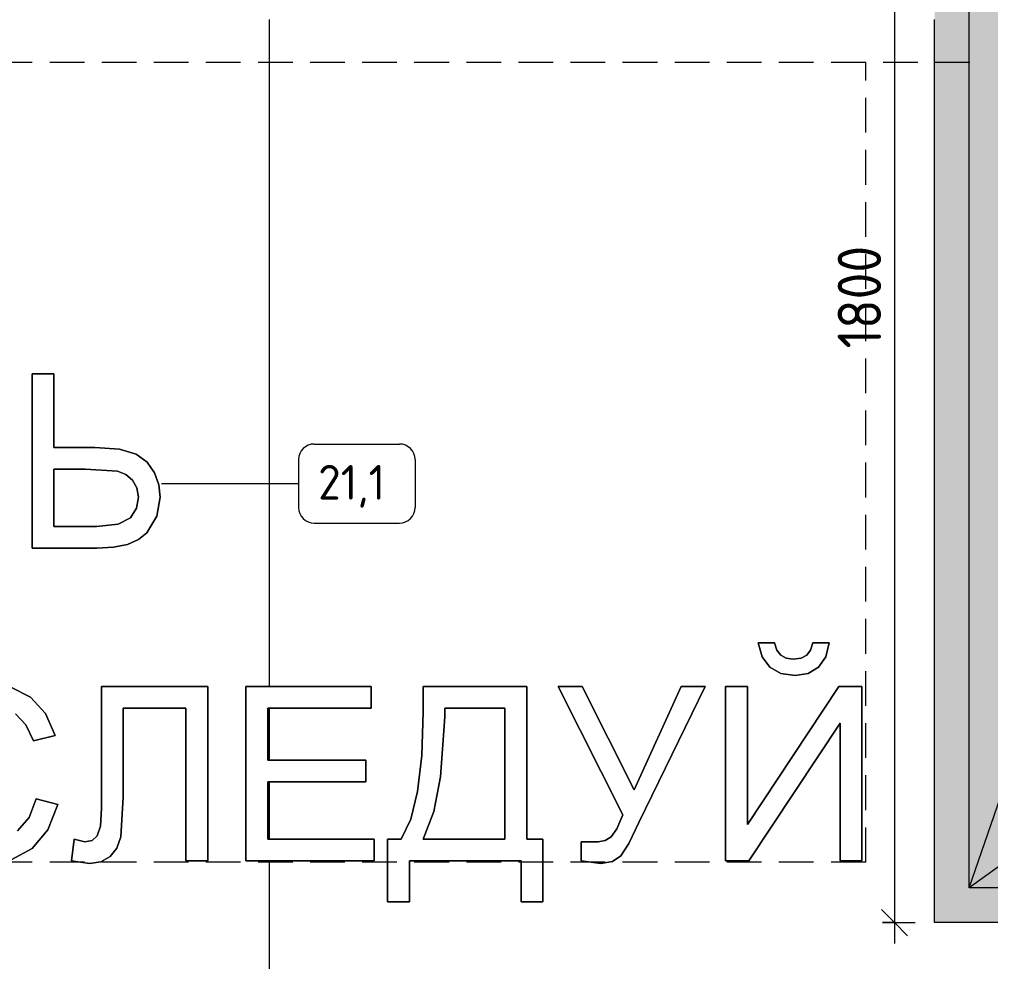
# Model space of a CAD drawing. Header units: millimetres. Extents: x 855 to 77750, y -1987 to 27400.
# Drawn here: x 68136 to 69534, y 4944 to 6300 of the extents above; entities that cross this region are included whole.
import ezdxf

# ---------------------------------------------------------------- set-up
doc = ezdxf.new("R2010")
doc.units = ezdxf.units.MM
doc.linetypes.add('ADSK_Штрих_ш2 п1', pattern=[75, 50, -25])
for name, color, linetype, lineweight in [('A-ANNO-DIMS', 7, 'Continuous', 9), ('A-ANNO-DIMS-25', 7, 'Continuous', 9), ('A-DETL-1', 7, 'ADSK_Штрих_ш2 п1', 9), ('A-GLAZ', 7, 'Continuous', 9), ('A-WALL-PATT', 7, 'Continuous', 9), ('I-FURN', 7, 'Continuous', 9), ('I-FURN-IDEN', 7, 'Continuous', 9), ('I-WALL', 7, 'Continuous', 9)]:
    doc.layers.add(name, color=color, linetype=linetype, lineweight=lineweight)
doc.layers.add('I-FURN-24', color=7, linetype='Continuous', lineweight=9, true_color=0x4d4d4d)
doc.styles.add('GOST Common_6', font='GOST_Common.ttf', dxfattribs={"height": 50})
doc.styles.add('ISOCPEUR_2', font='isocpeur.ttf', dxfattribs={"width": 0.9, "height": 62.5})
doc.dimstyles.new('ISO-2_5_0_9К_БОЛЬШОЙ_1', dxfattribs={"dimscale": 304.8, "dimtxt": 62.248823, "dimasz": 0.123031, "dimexe": 0.098425, "dimexo": 0.246063, "dimgap": 0, "dimtad": 1, "dimdec": 0, "dimrnd": 10, "dimzin": 0, "dimdsep": 46, "dimtxsty": 'ISOCPEUR_2', "dimblk1": 'OBLIQUE', "dimblk2": 'OBLIQUE', "dimsah": 1, "dimcen": 0.09, "dimdle": 0.098425, "dimazin": 0, "dimtfac": 1, "dimtdec": 4, "dimtix": 1, "dimtmove": 0, "dimatfit": 3, "dimfxl": 1, "dimtvp": 1, "dimtolj": 1, "dimtzin": 0, "dimarcsym": 2})

# ---------------------------------------------------------------- blocks, each defined once
blk = doc.blocks.new('120_Окно_СКБ_2Ст - 120_Окно_СКБ_2Ст 2100х1800 _мал створка справа_-24235684-Развертка 1_04-3')
at = {"layer": 'A-GLAZ'}
h = blk.add_hatch(color=256, dxfattribs=at)
h.paths.add_polyline_path([(-23500, 5000), (-21400, 5000), (-21400, 6800), (-23075, 6800), (-23075, 6750), (-22280, 6750), (-22280, 5050), (-23450, 5050.1), (-23450, 6704), (-23500, 6704), (-23500, 5050.1)])
h.paths.add_polyline_path([(-21896.2, 5050), (-22250, 5050.1), (-22250, 5880), (-21450, 5880), (-21450, 5050), (-21720.1, 5050)])
h.paths.add_polyline_path([(-21475.7, 5930), (-22230, 5930), (-22230, 6730), (-21470, 6730), (-21470, 5930)])
h.paths.add_polyline_path([(-23450, 6730), (-23450, 6750), (-23385, 6750), (-23385, 6800), (-23500, 6800), (-23500, 6730), (-23466.4, 6730)])
h.paths.add_polyline_path([(-23305.2, 6750), (-23085, 6750), (-23085.1, 6800), (-23375, 6800), (-23375, 6750), (-23349.2, 6750)])
h = blk.add_hatch(color=256, dxfattribs=at)
h.paths.add_polyline_path([(-22280, 5050), (-22280, 6750), (-23075, 6750), (-23075, 6730), (-22490, 6730), (-22490, 6704), (-23450, 6704), (-23450, 5050), (-22350, 5050)])
h.paths.add_polyline_path([(-22776.8, 5120), (-23380, 5120), (-23380, 6680), (-22350, 6680), (-22350, 5120), (-22600.7, 5120)])
h.paths.add_polyline_path([(-22308, 5790.5), (-22324, 5790.8), (-22324.9, 5791.3), (-22325, 5791.6), (-22326.2, 5873.8), (-22327.1, 5875), (-22328.5, 5878.4), (-22329, 5882), (-22329, 5918), (-22328.5, 5921.6), (-22327.1, 5925), (-22324.9, 5927.9), (-22322, 5930.1), (-22317.9, 5931.6), (-22314.5, 5931.9), (-22311.4, 5931.5), (-22308, 5930.1), (-22305.1, 5927.9), (-22302.9, 5925), (-22301.5, 5921.6), (-22301, 5918), (-22301, 5882), (-22301.5, 5878.4), (-22302.9, 5875), (-22303.9, 5873.6), (-22304.3, 5850.4), (-22305.1, 5791.3), (-22306.1, 5790.7), (-22307.2, 5790.5)])
h.paths.add_polyline_path([(-23433.6, 6730), (-23385, 6730), (-23385, 6750), (-23450, 6750), (-23450, 6730), (-23437.3, 6730)])
h.paths.add_polyline_path([(-23122.9, 6730), (-23085, 6730), (-23085.1, 6750), (-23375, 6750), (-23375, 6730), (-23123.6, 6730)])
for p, q in [((-23450, 5050), (-23450, 6704)), ((-23450, 5050), (-22880.8, 6704)), ((-23500, 5000), (-23500, 6300)), ((-22325.9, 5866.6), (-23450, 5050)), ((-22280, 5050), (-23450, 5050)), ((-21859, 5000), (-23500, 5000))]:
    blk.add_line(p, q, dxfattribs=at)
blk = doc.blocks.new('Надпись в вестибюле - Надпись в вестибюле-30816215-Развертка 1_04-3')
at = {"layer": 'I-FURN'}
for p, q in [((-24799.3, 5790), (-24799.3, 5538.9)), ((-24767.9, 5790), (-24799.3, 5790)), ((-24767.9, 5684), (-24767.9, 5790)), ((-24709.1, 5684), (-24767.9, 5684)), ((-24673.6, 5681.6), (-24709.1, 5684)), ((-24649.5, 5674.2), (-24673.6, 5681.6)), ((-24633.6, 5662.6), (-24649.5, 5674.2)), ((-24767.9, 5570.3), (-24767.9, 5652.7)), ((-24767.9, 5652.7), (-24722.8, 5652.7)), ((-24722.8, 5652.7), (-24676.4, 5649.7)), ((-24676.4, 5649.7), (-24664.1, 5645.1)), ((-24622.9, 5647.4), (-24633.6, 5662.6)), ((-24664.1, 5645.1), (-24654.5, 5636.8)), ((-24654.5, 5636.8), (-24648.3, 5625.8)), ((-24616.9, 5630.2), (-24622.9, 5647.4)), ((-24648.3, 5625.8), (-24646.3, 5612.6)), ((-24614.9, 5612.5), (-24616.9, 5630.2)), ((-24646.3, 5612.6), (-24649.1, 5596.4)), ((-24619.7, 5584.9), (-24614.9, 5612.5)), ((-24649.1, 5596.4), (-24657.6, 5582.7)), ((-24657.6, 5582.7), (-24675.5, 5573.4)), ((-24634.2, 5561), (-24619.7, 5584.9)), ((-24706.4, 5570.3), (-24767.9, 5570.3)), ((-24675.5, 5573.4), (-24706.4, 5570.3)), ((-24662, 5544.4), (-24646, 5551.3)), ((-24646, 5551.3), (-24634.2, 5561)), ((-24799.3, 5538.9), (-24706.3, 5538.9)), ((-24706.3, 5538.9), (-24682.1, 5540.2)), ((-24682.1, 5540.2), (-24662, 5544.4)), ((-23730.2, 5402.8), (-23753.7, 5402.8)), ((-23753.7, 5402.8), (-23748.3, 5382.6)), ((-23726.8, 5392.4), (-23730.2, 5402.8)), ((-23675.2, 5402.8), (-23678.5, 5392.2)), ((-23651.7, 5402.8), (-23675.2, 5402.8)), ((-23656.7, 5382.7), (-23651.7, 5402.8)), ((-23721.3, 5385.1), (-23726.8, 5392.4)), ((-23713.6, 5380.7), (-23721.3, 5385.1)), ((-23684, 5384.9), (-23692.2, 5380.7)), ((-23678.5, 5392.2), (-23684, 5384.9)), ((-23748.3, 5382.6), (-23737.3, 5367.8)), ((-23703.5, 5379.2), (-23713.6, 5380.7)), ((-23692.2, 5380.7), (-23703.5, 5379.2)), ((-23666.9, 5367.9), (-23656.7, 5382.7)), ((-23737.3, 5367.8), (-23721.3, 5358.7)), ((-23721.3, 5358.7), (-23700.7, 5355.7)), ((-23700.7, 5355.7), (-23681.7, 5358.7)), ((-23681.7, 5358.7), (-23666.9, 5367.9)), ((-24801.6, 5324.4), (-24830, 5339)), ((-24699.4, 5340), (-24699.4, 5164.5)), ((-24546.4, 5340), (-24699.4, 5340)), ((-24546.4, 5088.9), (-24546.4, 5340)), ((-24310.9, 5340), (-24491.4, 5340)), ((-24491.4, 5340), (-24491.4, 5088.9)), ((-24310.9, 5308.6), (-24310.9, 5340)), ((-24236.4, 5340), (-24236.4, 5303.6)), ((-24087.2, 5340), (-24236.4, 5340)), ((-24087.2, 5120.3), (-24087.2, 5340)), ((-24042.1, 5340), (-23948.7, 5155.1)), ((-24007.4, 5340), (-24042.1, 5340)), ((-23932.2, 5191.3), (-24007.4, 5340)), ((-23864.7, 5340), (-23932.2, 5191.3)), ((-23925.6, 5144.3), (-23830.2, 5340)), ((-23830.2, 5340), (-23864.7, 5340)), ((-23800.8, 5340), (-23800.8, 5088.9)), ((-23769.4, 5340), (-23800.8, 5340)), ((-23637.9, 5340), (-23769.4, 5141.1)), ((-23769.4, 5141.1), (-23769.4, 5340)), ((-23604.6, 5340), (-23637.9, 5340)), ((-23604.6, 5088.9), (-23604.6, 5340)), ((-24780, 5300.8), (-24801.6, 5324.4)), ((-24823.3, 5300.4), (-24808.4, 5284.7)), ((-24766.1, 5269.3), (-24780, 5300.8)), ((-24668, 5180.5), (-24668, 5308.6)), ((-24668, 5308.6), (-24577.8, 5308.6)), ((-24577.8, 5308.6), (-24577.8, 5088.9)), ((-24460, 5234), (-24460, 5308.6)), ((-24460, 5308.6), (-24310.9, 5308.6)), ((-24236.4, 5303.6), (-24238.3, 5240.4)), ((-24205, 5296), (-24205, 5308.6)), ((-24205, 5308.6), (-24118.6, 5308.6)), ((-24118.6, 5308.6), (-24118.6, 5120.3)), ((-24211.3, 5210), (-24205, 5296)), ((-23767.1, 5088.9), (-23636, 5287.2)), ((-23636, 5287.2), (-23636, 5088.9)), ((-24808.4, 5284.7), (-24797.5, 5261.8)), ((-24797.5, 5261.8), (-24766.1, 5269.3)), ((-24318.8, 5234), (-24460, 5234)), ((-24318.8, 5202.7), (-24318.8, 5234)), ((-24238.3, 5240.4), (-24244.2, 5188.8)), ((-24460, 5120.3), (-24460, 5202.7)), ((-24460, 5202.7), (-24318.8, 5202.7)), ((-24220.8, 5160.2), (-24211.3, 5210)), ((-24244.2, 5188.8), (-24254, 5148.7)), ((-24793.6, 5178.1), (-24803.7, 5151.2)), ((-24762.2, 5170), (-24793.6, 5178.1)), ((-24671.7, 5123.3), (-24668, 5180.5)), ((-24776.7, 5133.5), (-24762.2, 5170)), ((-24699.4, 5164.5), (-24700.9, 5138.9)), ((-24236.4, 5120.3), (-24220.8, 5160.2)), ((-24803.7, 5151.2), (-24820.2, 5131.9)), ((-24254, 5148.7), (-24267.8, 5120.3)), ((-23948.7, 5155.1), (-23957.6, 5134.8)), ((-24799.4, 5106.7), (-24776.7, 5133.5)), ((-24700.9, 5138.9), (-24705.4, 5124.8)), ((-23957.6, 5134.8), (-23965.7, 5123.3)), ((-23940, 5114), (-23925.6, 5144.3)), ((-24738.6, 5120.3), (-24742.6, 5088.9)), ((-24723.6, 5116.3), (-24738.6, 5120.3)), ((-24713, 5118.4), (-24723.6, 5116.3)), ((-24705.4, 5124.8), (-24713, 5118.4)), ((-24677.3, 5107.1), (-24671.7, 5123.3)), ((-24307, 5120.3), (-24460, 5120.3)), ((-24307, 5088.9), (-24307, 5120.3)), ((-24267.8, 5120.3), (-24287.4, 5120.3)), ((-24287.4, 5120.3), (-24287.4, 5030)), ((-24118.6, 5120.3), (-24236.4, 5120.3)), ((-24063.7, 5120.3), (-24087.2, 5120.3)), ((-24063.7, 5030), (-24063.7, 5120.3)), ((-23974.2, 5118.1), (-23984.1, 5116.3)), ((-23965.7, 5123.3), (-23974.2, 5118.1)), ((-24829.3, 5090.4), (-24799.4, 5106.7)), ((-24687, 5095), (-24677.3, 5107.1)), ((-23984.1, 5116.3), (-24008.8, 5116.3)), ((-24008.8, 5116.3), (-24008.8, 5088.9)), ((-23951.5, 5096.3), (-23940, 5114)), ((-24700.2, 5087.5), (-24687, 5095)), ((-23963.8, 5087.8), (-23951.5, 5096.3)), ((-24742.6, 5088.9), (-24716.5, 5084.9)), ((-24716.5, 5084.9), (-24700.2, 5087.5)), ((-24577.8, 5088.9), (-24546.4, 5088.9)), ((-24491.4, 5088.9), (-24307, 5088.9)), ((-24256, 5030), (-24256, 5088.9)), ((-24256, 5088.9), (-24095.1, 5088.9)), ((-24095.1, 5088.9), (-24095.1, 5030)), ((-24008.8, 5088.9), (-23980.5, 5084.9)), ((-23980.5, 5084.9), (-23963.8, 5087.8)), ((-23800.8, 5088.9), (-23767.1, 5088.9)), ((-23636, 5088.9), (-23604.6, 5088.9)), ((-24287.4, 5030), (-24256, 5030)), ((-24095.1, 5030), (-24063.7, 5030))]:
    blk.add_line(p, q, dxfattribs=at)
at = {"layer": 'I-FURN-24'}
for p, q in [((-24799.3, 5790), (-24767.9, 5790)), ((-24799.3, 5538.9), (-24799.3, 5790)), ((-24767.9, 5790), (-24767.9, 5684)), ((-24767.9, 5684), (-24709.1, 5684)), ((-24709.1, 5684), (-24673.6, 5681.6)), ((-24673.6, 5681.6), (-24649.5, 5674.2)), ((-24649.5, 5674.2), (-24633.6, 5662.6)), ((-24722.8, 5652.7), (-24767.9, 5652.7)), ((-24767.9, 5652.7), (-24767.9, 5570.3)), ((-24676.4, 5649.7), (-24722.8, 5652.7)), ((-24664.1, 5645.1), (-24676.4, 5649.7)), ((-24633.6, 5662.6), (-24622.9, 5647.4)), ((-24654.5, 5636.8), (-24664.1, 5645.1)), ((-24648.3, 5625.8), (-24654.5, 5636.8)), ((-24622.9, 5647.4), (-24616.9, 5630.2)), ((-24646.3, 5612.6), (-24648.3, 5625.8)), ((-24616.9, 5630.2), (-24614.9, 5612.5)), ((-24649.1, 5596.4), (-24646.3, 5612.6)), ((-24614.9, 5612.5), (-24619.7, 5584.9)), ((-24657.6, 5582.7), (-24649.1, 5596.4)), ((-24675.5, 5573.4), (-24657.6, 5582.7)), ((-24619.7, 5584.9), (-24634.2, 5561)), ((-24767.9, 5570.3), (-24706.4, 5570.3)), ((-24706.4, 5570.3), (-24675.5, 5573.4)), ((-24646, 5551.3), (-24662, 5544.4)), ((-24634.2, 5561), (-24646, 5551.3)), ((-24706.3, 5538.9), (-24799.3, 5538.9)), ((-24682.1, 5540.2), (-24706.3, 5538.9)), ((-24662, 5544.4), (-24682.1, 5540.2)), ((-23748.3, 5382.6), (-23753.7, 5402.8)), ((-23753.7, 5402.8), (-23730.2, 5402.8)), ((-23730.2, 5402.8), (-23726.8, 5392.4)), ((-23678.5, 5392.2), (-23675.2, 5402.8)), ((-23675.2, 5402.8), (-23651.7, 5402.8)), ((-23651.7, 5402.8), (-23656.7, 5382.7)), ((-23726.8, 5392.4), (-23721.3, 5385.1)), ((-23721.3, 5385.1), (-23713.6, 5380.7)), ((-23692.2, 5380.7), (-23684, 5384.9)), ((-23684, 5384.9), (-23678.5, 5392.2)), ((-23737.3, 5367.8), (-23748.3, 5382.6)), ((-23713.6, 5380.7), (-23703.5, 5379.2)), ((-23703.5, 5379.2), (-23692.2, 5380.7)), ((-23656.7, 5382.7), (-23666.9, 5367.9)), ((-23721.3, 5358.7), (-23737.3, 5367.8)), ((-23700.7, 5355.7), (-23721.3, 5358.7)), ((-23681.7, 5358.7), (-23700.7, 5355.7)), ((-23666.9, 5367.9), (-23681.7, 5358.7)), ((-24830, 5339), (-24801.6, 5324.4)), ((-24699.4, 5340), (-24546.4, 5340)), ((-24699.4, 5164.5), (-24699.4, 5340)), ((-24546.4, 5340), (-24546.4, 5088.9)), ((-24491.4, 5088.9), (-24491.4, 5340)), ((-24491.4, 5340), (-24310.9, 5340)), ((-24310.9, 5340), (-24310.9, 5308.6)), ((-24236.4, 5340), (-24087.2, 5340)), ((-24236.4, 5303.6), (-24236.4, 5340)), ((-24087.2, 5340), (-24087.2, 5120.3)), ((-24042.1, 5340), (-24007.4, 5340)), ((-23948.7, 5155.1), (-24042.1, 5340)), ((-24007.4, 5340), (-23932.2, 5191.3)), ((-23932.2, 5191.3), (-23864.7, 5340)), ((-23830.2, 5340), (-23925.6, 5144.3)), ((-23864.7, 5340), (-23830.2, 5340)), ((-23800.8, 5340), (-23769.4, 5340)), ((-23800.8, 5088.9), (-23800.8, 5340)), ((-23769.4, 5340), (-23769.4, 5141.1)), ((-23769.4, 5141.1), (-23637.9, 5340)), ((-23637.9, 5340), (-23604.6, 5340)), ((-23604.6, 5340), (-23604.6, 5088.9)), ((-24801.6, 5324.4), (-24780, 5300.8)), ((-24808.4, 5284.7), (-24823.3, 5300.4)), ((-24780, 5300.8), (-24766.1, 5269.3)), ((-24577.8, 5308.6), (-24668, 5308.6)), ((-24668, 5308.6), (-24668, 5180.5)), ((-24577.8, 5088.9), (-24577.8, 5308.6)), ((-24310.9, 5308.6), (-24460, 5308.6)), ((-24460, 5308.6), (-24460, 5234)), ((-24238.3, 5240.4), (-24236.4, 5303.6)), ((-24118.6, 5308.6), (-24205, 5308.6)), ((-24205, 5308.6), (-24205, 5296)), ((-24118.6, 5120.3), (-24118.6, 5308.6)), ((-24205, 5296), (-24211.3, 5210)), ((-23636, 5287.2), (-23767.1, 5088.9)), ((-23636, 5088.9), (-23636, 5287.2)), ((-24797.5, 5261.8), (-24808.4, 5284.7)), ((-24766.1, 5269.3), (-24797.5, 5261.8)), ((-24460, 5234), (-24318.8, 5234)), ((-24318.8, 5234), (-24318.8, 5202.7)), ((-24244.2, 5188.8), (-24238.3, 5240.4)), ((-24318.8, 5202.7), (-24460, 5202.7)), ((-24460, 5202.7), (-24460, 5120.3)), ((-24211.3, 5210), (-24220.8, 5160.2)), ((-24254, 5148.7), (-24244.2, 5188.8)), ((-24803.7, 5151.2), (-24793.6, 5178.1)), ((-24793.6, 5178.1), (-24762.2, 5170)), ((-24668, 5180.5), (-24671.7, 5123.3)), ((-24762.2, 5170), (-24776.7, 5133.5)), ((-24700.9, 5138.9), (-24699.4, 5164.5)), ((-24220.8, 5160.2), (-24236.4, 5120.3)), ((-24820.2, 5131.9), (-24803.7, 5151.2)), ((-24267.8, 5120.3), (-24254, 5148.7)), ((-23957.6, 5134.8), (-23948.7, 5155.1)), ((-24776.7, 5133.5), (-24799.4, 5106.7)), ((-24705.4, 5124.8), (-24700.9, 5138.9)), ((-23965.7, 5123.3), (-23957.6, 5134.8)), ((-23925.6, 5144.3), (-23940, 5114)), ((-24742.6, 5088.9), (-24738.6, 5120.3)), ((-24738.6, 5120.3), (-24723.6, 5116.3)), ((-24723.6, 5116.3), (-24713, 5118.4)), ((-24713, 5118.4), (-24705.4, 5124.8)), ((-24671.7, 5123.3), (-24677.3, 5107.1)), ((-24460, 5120.3), (-24307, 5120.3)), ((-24307, 5120.3), (-24307, 5088.9)), ((-24287.4, 5030), (-24287.4, 5120.3)), ((-24287.4, 5120.3), (-24267.8, 5120.3)), ((-24236.4, 5120.3), (-24118.6, 5120.3)), ((-24087.2, 5120.3), (-24063.7, 5120.3)), ((-24063.7, 5120.3), (-24063.7, 5030)), ((-23984.1, 5116.3), (-23974.2, 5118.1)), ((-23974.2, 5118.1), (-23965.7, 5123.3)), ((-24799.4, 5106.7), (-24829.3, 5090.4)), ((-24677.3, 5107.1), (-24687, 5095)), ((-24008.8, 5088.9), (-24008.8, 5116.3)), ((-24008.8, 5116.3), (-23984.1, 5116.3)), ((-23940, 5114), (-23951.5, 5096.3)), ((-24687, 5095), (-24700.2, 5087.5)), ((-23951.5, 5096.3), (-23963.8, 5087.8)), ((-24716.5, 5084.9), (-24742.6, 5088.9)), ((-24700.2, 5087.5), (-24716.5, 5084.9)), ((-24546.4, 5088.9), (-24577.8, 5088.9)), ((-24307, 5088.9), (-24491.4, 5088.9)), ((-24095.1, 5088.9), (-24256, 5088.9)), ((-24256, 5088.9), (-24256, 5030)), ((-24095.1, 5030), (-24095.1, 5088.9)), ((-23980.5, 5084.9), (-24008.8, 5088.9)), ((-23963.8, 5087.8), (-23980.5, 5084.9)), ((-23767.1, 5088.9), (-23800.8, 5088.9)), ((-23604.6, 5088.9), (-23636, 5088.9)), ((-24256, 5030), (-24287.4, 5030)), ((-24063.7, 5030), (-24095.1, 5030))]:
    blk.add_line(p, q, dxfattribs=at)
blk = doc.blocks.new('DIMBLOCK146-Развертка 1_04-3')
at = {"layer": 'A-ANNO-DIMS-25', "lineweight": 20}
for p, q in [((69395.9, 6800), (69377.2, 6818.7)), ((69395.9, 6800), (69414.7, 6781.2)), ((69395.9, 5000), (69377.2, 5018.7)), ((69395.9, 5000), (69414.7, 4981.2))]:
    blk.add_line(p, q, dxfattribs=at)
at = {"layer": 'A-ANNO-DIMS-25'}
for p, q in [((69378.7, 6800), (69425.9, 6800)), ((69395.9, 6800), (69378.7, 6800)), ((69395.9, 6800), (69395.9, 4970)), ((69378.7, 5000), (69425.9, 5000)), ((69395.9, 5000), (69378.7, 5000))]:
    blk.add_line(p, q, dxfattribs=at)
at = {"layer": 'A-ANNO-DIMS-25', "color": 0, "insert": (69314.3, 5826.4), "char_height": 62.5, "width": 176.691, "attachment_point": 1, "rotation": 90, "line_spacing_factor": 1.149209, "style": 'ISOCPEUR_2'}
blk.add_mtext('1800', dxfattribs=at)
blk = doc.blocks.new('_Oblique')
at = {"color": 0, "linetype": 'ByBlock', "lineweight": -2}
blk.add_line((-0.5, -0.5), (0.5, 0.5), dxfattribs=at)
blk = doc.blocks.new('Марка_Мебель - В прямоуг_Balcon_Марка-25523697-Развертка 1_04-3')
at = {"layer": 'I-FURN-IDEN'}
for p, q in [((-24393.1, 5688.9), (-24270.3, 5688.9)), ((-24415.6, 5666.4), (-24415.6, 5597.4)), ((-24247.8, 5666.4), (-24247.8, 5597.6)), ((-24393.2, 5575.1), (-24270.3, 5575.1))]:
    blk.add_line(p, q, dxfattribs=at)
for centre, radius, start, end in [((-24393.1, 5666.4), 22.5, 90, 180), ((-24270.3, 5666.4), 22.5, 0, 90), ((-24393.2, 5597.4), 22.3, 180, 270), ((-24270.3, 5597.6), 22.5, 270, 0)]:
    blk.add_arc(centre, radius, start, end, dxfattribs=at)

msp = doc.modelspace()

# ---------------------------------------------------------------- hatches: boundary and pattern name
at = {"layer": 'A-WALL-PATT'}
h = msp.add_hatch(dxfattribs=at)
h.set_pattern_fill('FP_53', color=256, style=0, pattern_type=2)
h.set_pattern_definition([(0, (72394.7, 4200), (0, 3050), []), (90, (72394.7, 4200), (-1300, 8e-14), [])])
h.paths.add_polyline_path([(66613.7, 4200), (71094.7, 4200), (71094.7, 4205), (70983.7, 4205), (70983.7, 4255), (71094.7, 4255), (71094.7, 5000), (69453.7, 5000), (69453.7, 6300), (67840.9, 6300), (67836.6, 6282.7), (67826.4, 6267.9), (67811.6, 6258.7), (67792.6, 6255.7), (67772, 6258.7), (67756, 6267.8), (67745, 6282.6), (67740.4, 6300), (66756.2, 6300), (66652.6, 5020.8), (66613.7, 5020.8), (66613.7, 4260.6)])
h.paths.add_polyline_path([(72394.7, 4200), (72513.7, 4200), (72513.7, 6300), (72394.7, 6300), (72394.7, 4600), (72430.9, 4464.8), (72394.7, 4464.8), (72394.7, 4229.5)])
h.paths.add_polyline_path([(68591.7, 4205), (68183.7, 4205), (68183.7, 4255), (68683.7, 4255), (68683.7, 4205)])
h.paths.add_polyline_path([(68883.7, 4205), (68883.7, 4255), (69383.7, 4255), (69383.7, 4205), (68943.9, 4205)])
h.paths.add_polyline_path([(70783.7, 4205), (70283.7, 4205), (70283.7, 4255), (70783.7, 4255)])
h.paths.add_polyline_path([(67887.2, 4205), (67483.7, 4205), (67483.7, 4255), (67983.7, 4255), (67983.7, 4205)])
h.paths.add_polyline_path([(68890, 5030), (68858.6, 5030), (68858.6, 5088.9), (68697.7, 5088.9), (68697.7, 5030), (68666.3, 5030), (68666.3, 5120.3), (68685.9, 5120.3), (68699.6, 5148.7), (68709.5, 5188.8), (68715.3, 5240.4), (68717.3, 5308.6), (68717.3, 5340), (68866.4, 5340), (68866.4, 5120.3), (68890, 5120.3), (68890, 5050.1)])
h.paths.add_polyline_path([(68088.5, 5084.9), (68052.1, 5089.1), (68023.2, 5101.4), (68001, 5121.6), (67984.9, 5149.2), (67975, 5181.6), (67971.7, 5216.4), (67975.4, 5252.9), (67986.6, 5284.6), (68004.6, 5310.2), (68028.9, 5328.8), (68057.7, 5340.1), (68089.2, 5343.9), (68123.6, 5339), (68152.1, 5324.4), (68173.7, 5300.8), (68187.6, 5269.3), (68156.2, 5261.8), (68145.3, 5284.7), (68130.4, 5300.4), (68111.4, 5309.5), (68088, 5312.5), (68061, 5309.2), (68038.9, 5299.1), (68022.1, 5283.4), (68011.1, 5263.1), (68005.1, 5240.1), (68003.1, 5216.3), (68005.5, 5187.4), (68012.6, 5162.3), (68024.7, 5142.1), (68042.1, 5127.8), (68063.3, 5119.1), (68085.4, 5116.3), (68111.6, 5120.2), (68133.4, 5131.9), (68149.9, 5151.2), (68160.1, 5178.1), (68191.5, 5170), (68177, 5133.5), (68154.3, 5106.7), (68124.4, 5090.4), (68111.6, 5088.4)])
h.paths.add_polyline_path([(68237.2, 5084.9), (68211.1, 5088.9), (68215, 5120.3), (68230, 5116.3), (68240.7, 5118.4), (68248.2, 5124.8), (68252.8, 5138.9), (68254.3, 5164.5), (68254.3, 5340), (68407.3, 5340), (68407.3, 5088.9), (68375.9, 5088.9), (68375.9, 5308.6), (68285.7, 5308.6), (68285.7, 5180.5), (68282, 5123.3), (68276.4, 5107.1), (68266.7, 5095), (68253.5, 5087.5), (68239.4, 5085.3)])
h.paths.add_polyline_path([(67837.4, 5084.9), (67801, 5089.1), (67772.1, 5101.4), (67749.9, 5121.6), (67733.7, 5149.2), (67723.9, 5181.6), (67720.6, 5216.4), (67724.3, 5252.9), (67735.5, 5284.6), (67753.5, 5310.2), (67777.7, 5328.8), (67806.5, 5340.1), (67838.1, 5343.9), (67872.5, 5339), (67900.9, 5324.4), (67922.5, 5300.8), (67936.4, 5269.3), (67905, 5261.8), (67894.1, 5284.7), (67879.3, 5300.4), (67860.2, 5309.5), (67836.8, 5312.5), (67809.9, 5309.2), (67787.7, 5299.1), (67770.9, 5283.4), (67760, 5263.1), (67754, 5240.1), (67752, 5216.3), (67754.4, 5187.4), (67761.5, 5162.3), (67773.6, 5142.1), (67790.9, 5127.8), (67811.8, 5119.2), (67834.3, 5116.3), (67860.5, 5120.2), (67882.3, 5131.9), (67898.8, 5151.2), (67908.9, 5178.1), (67940.3, 5170), (67925.9, 5133.5), (67903.1, 5106.7), (67873.3, 5090.4), (67860.5, 5088.4)])
h.paths.add_polyline_path([(68973.2, 5084.9), (68944.9, 5088.9), (68944.9, 5116.3), (68969.6, 5116.3), (68979.5, 5118.1), (68987.9, 5123.3), (68996.1, 5134.8), (69004.9, 5155.1), (68911.5, 5340), (68946.3, 5340), (69021.4, 5191.3), (69089, 5340), (69123.4, 5340), (69018.1, 5123.3), (69013.7, 5114), (69002.2, 5096.3), (68989.9, 5087.8), (68979.5, 5086)])
h.paths.add_polyline_path([(67514.9, 5088.9), (67481.2, 5088.9), (67481.2, 5340), (67512.6, 5340), (67512.6, 5141.1), (67644.1, 5340), (67677.4, 5340), (67677.4, 5088.9), (67646, 5088.9), (67646, 5287.2), (67534.9, 5119.2)])
h.paths.add_polyline_path([(68646.7, 5088.9), (68462.2, 5088.9), (68462.2, 5340), (68642.7, 5340), (68642.7, 5308.6), (68493.6, 5308.6), (68493.6, 5234), (68634.9, 5234), (68634.9, 5202.7), (68493.6, 5202.7), (68493.6, 5120.3), (68646.7, 5120.3)])
h.paths.add_polyline_path([(69184.3, 5088.9), (69152.9, 5088.9), (69152.9, 5340), (69184.3, 5340), (69184.3, 5141.1), (69315.7, 5340), (69349.1, 5340), (69349.1, 5088.9), (69317.7, 5088.9), (69317.7, 5287.2), (69186.5, 5088.9)])
h.paths.add_polyline_path([(68835, 5120.3), (68835, 5308.6), (68748.7, 5308.6), (68748.7, 5296), (68742.3, 5210), (68732.9, 5160.2), (68717.3, 5120.3), (68742.3, 5120.3)])
h.paths.add_polyline_path([(69252.9, 5355.7), (69232.3, 5358.7), (69216.3, 5367.8), (69205.4, 5382.6), (69200, 5402.8), (69223.5, 5402.8), (69226.8, 5392.4), (69232.3, 5385.1), (69240.4, 5380.7), (69250.1, 5379.2), (69261.4, 5380.7), (69269.6, 5384.9), (69275.1, 5392.2), (69278.4, 5402.8), (69302, 5402.8), (69296.9, 5382.7), (69286.8, 5367.9), (69271.9, 5358.7), (69261.4, 5357.1)])
h.paths.add_polyline_path([(67240.9, 5534.9), (67212.6, 5538.9), (67212.6, 5566.3), (67237.3, 5566.3), (67247.2, 5568.1), (67255.6, 5573.3), (67263.7, 5584.8), (67272.6, 5605.1), (67179.2, 5790), (67214, 5790), (67289.1, 5641.3), (67356.7, 5790), (67391.1, 5790), (67285.8, 5573.3), (67281.4, 5564), (67269.9, 5546.3), (67257.6, 5537.8), (67247.2, 5536)])
h.paths.add_polyline_path([(68008.3, 5534.9), (67971.8, 5539.1), (67942.9, 5551.4), (67920.8, 5571.6), (67904.6, 5599.2), (67894.7, 5631.6), (67891.5, 5666.4), (67895.2, 5702.9), (67906.3, 5734.6), (67924.9, 5760.6), (67948.6, 5778.8), (67977.4, 5790.1), (68008.9, 5793.9), (68043.4, 5789), (68071.8, 5774.4), (68093.4, 5750.8), (68107.3, 5719.3), (68075.9, 5711.8), (68065, 5734.7), (68050.1, 5750.4), (68031.1, 5759.5), (68007.7, 5762.5), (67980.7, 5759.2), (67958.6, 5749.1), (67941.8, 5733.4), (67930.9, 5713.1), (67924.9, 5690.1), (67922.9, 5666.3), (67925.2, 5637.4), (67932.3, 5612.3), (67944.4, 5592.1), (67961.8, 5577.8), (67982.7, 5569.2), (68005.1, 5566.3), (68031.3, 5570.2), (68053.2, 5581.9), (68069.7, 5601.2), (68079.8, 5628.1), (68111.2, 5620), (68096.7, 5583.5), (68074, 5556.7), (68044.1, 5540.4), (68031.3, 5538.4)])
h.paths.add_polyline_path([(67848.3, 5538.9), (67816.9, 5538.9), (67816.9, 5737.2), (67685.7, 5538.9), (67652.1, 5538.9), (67652.1, 5790), (67683.5, 5790), (67683.5, 5591.1), (67814.9, 5790), (67848.3, 5790), (67848.3, 5555.2)])
h.paths.add_polyline_path([(68239.4, 5538.9), (68154.4, 5538.9), (68154.4, 5790), (68185.8, 5790), (68185.8, 5684), (68247.3, 5683.9), (68280, 5681.6), (68304.6, 5673.9), (68320.1, 5662.6), (68330.7, 5647.4), (68336.8, 5630.2), (68338.8, 5612.5), (68334, 5584.9), (68319.4, 5561), (68307.7, 5551.3), (68291.7, 5544.4), (68271.6, 5540.2), (68247.3, 5538.9)])
h.paths.add_polyline_path([(67565.8, 5538.9), (67565.8, 5639.4), (67524.1, 5625.8), (67488, 5621.3), (67463.5, 5624.4), (67442.1, 5633.7), (67425.5, 5647.8), (67415.5, 5665.2), (67410.5, 5687.2), (67408.8, 5719.4), (67408.8, 5790), (67440.2, 5790), (67440.2, 5719.4), (67444, 5685.5), (67448.7, 5673.8), (67455.3, 5665.6), (67471.9, 5655.9), (67491.5, 5652.7), (67527.7, 5656.6), (67565.8, 5668.2), (67565.8, 5790), (67597.2, 5790), (67597.2, 5538.9)])
h.paths.add_polyline_path([(68244.6, 5570.3), (68247.3, 5570.3), (68278.2, 5573.4), (68296.1, 5582.7), (68304.6, 5596.4), (68307.4, 5612.6), (68305.4, 5625.8), (68299.2, 5636.8), (68289.6, 5645.1), (68277.3, 5649.7), (68230.8, 5652.7), (68185.8, 5652.7), (68185.8, 5570.3), (68239.4, 5570.3)])
h.paths.add_polyline_path([(67888.7, 5988.9), (67857.3, 5988.9), (67857.3, 6187.2), (67726.2, 5988.9), (67692.5, 5988.9), (67692.5, 6240), (67723.9, 6240), (67723.9, 6041.1), (67855.4, 6240), (67888.7, 6240), (67888.7, 6060.2)])
h.paths.add_polyline_path([(67029.4, 5988.9), (66998, 5988.9), (66998, 6240), (67029.4, 6240), (67029.4, 6041.1), (67160.8, 6240), (67194.2, 6240), (67194.2, 5988.9), (67162.8, 5988.9), (67162.8, 6187.2), (67031.6, 5988.9)])
h.paths.add_polyline_path([(67311.9, 5988.9), (67311.9, 6208.6), (67229.5, 6208.6), (67229.5, 6240), (67425.7, 6240), (67425.7, 6208.6), (67343.3, 6208.6), (67343.3, 5988.9)])
h.paths.add_polyline_path([(67431.8, 5988.9), (67532, 6240), (67558.7, 6240), (67659, 5988.9), (67625.8, 5988.9), (67597.1, 6067.3), (67493.6, 6067.3), (67464.9, 5988.9)])
h.paths.add_polyline_path([(66911.6, 5988.9), (66911.6, 6089.4), (66870, 6075.8), (66833.9, 6071.3), (66809.4, 6074.4), (66788, 6083.7), (66771.4, 6097.8), (66761.4, 6115.2), (66756.3, 6137.2), (66754.7, 6169.4), (66754.7, 6240), (66786.1, 6240), (66786.1, 6169.4), (66789.8, 6135.5), (66794.5, 6123.8), (66801.1, 6115.6), (66817.7, 6105.9), (66837.4, 6102.7), (66873.6, 6106.6), (66911.6, 6118.2), (66911.6, 6240), (66943, 6240), (66943, 5988.9)])
h.paths.add_polyline_path([(67505.1, 6098.7), (67585.6, 6098.7), (67545.3, 6208.6), (67529.7, 6165.9)])
h.paths.add_polyline_path([(67789.8, 6279.2), (67801.1, 6280.7), (67809.3, 6284.9), (67814.8, 6292.2), (67817.2, 6300), (67764, 6300), (67766.5, 6292.4), (67772, 6285.1), (67780.1, 6280.7)])

# ---------------------------------------------------------------- linework, layer by layer
at = {"layer": 'A-DETL-1'}
for p, q in [((66754.7, 6238.3), (69507.2, 6238.3)), ((69354.7, 5087.1), (69354.7, 6238.3)), ((69354.7, 5087.1), (66754.7, 5087.1))]:
    msp.add_line(p, q, dxfattribs=at)
at = {"layer": 'I-FURN-IDEN'}
msp.add_line((68340.5, 5632), (68538.1, 5632), dxfattribs=at)
at = {"layer": 'I-WALL'}
for p, q in [((69453.7, 5000), (69453.7, 6300)), ((71553.7, 5000), (69453.7, 5000))]:
    msp.add_line(p, q, dxfattribs=at)

# ---------------------------------------------------------------- block references
at = {"layer": 'A-GLAZ'}
msp.add_blockref('120_Окно_СКБ_2Ст - 120_Окно_СКБ_2Ст 2100х1800 _мал створка справа_-24235684-Развертка 1_04-3', (92953.7, 0), dxfattribs=at)
at = {"layer": 'I-FURN-24'}
msp.add_blockref('Надпись в вестибюле - Надпись в вестибюле-30816215-Развертка 1_04-3', (92953.7, 0), dxfattribs=at)
at = {"layer": 'I-FURN-IDEN'}
msp.add_blockref('Марка_Мебель - В прямоуг_Balcon_Марка-25523697-Развертка 1_04-3', (92953.7, 0), dxfattribs=at)

# ---------------------------------------------------------------- texts
at = {"layer": 'I-FURN-IDEN', "insert": (68566.2, 5658.8), "char_height": 50, "width": 126.266, "attachment_point": 1, "style": 'GOST Common_6'}
msp.add_mtext('21,1', dxfattribs=at)

# ---------------------------------------------------------------- dimensions: what is measured, and where the dimension line sits
at = {"layer": 'A-ANNO-DIMS'}
dim = msp.add_linear_dim(base=(69395.9, 5000), p1=(69453.7, 6800), p2=(69453.7, 5000), angle=90, dimstyle='ISO-2_5_0_9К_БОЛЬШОЙ_1', override={"dimpost": '<>', "dimfxl": 1800}, dxfattribs=at)
dim.commit()
dim.dimension.update_dxf_attribs({"geometry": 'DIMBLOCK146-Развертка 1_04-3', "text_midpoint": (69364.7, 5900)})

doc.saveas('drawing.dxf')
